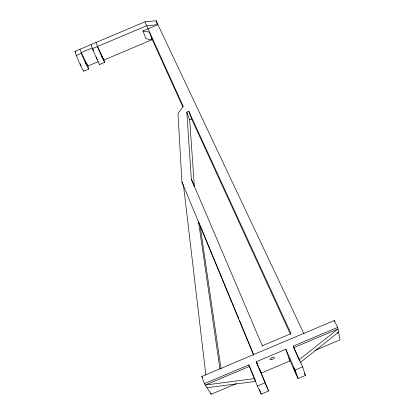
<?xml version="1.0" encoding="UTF-8"?>
<svg xmlns="http://www.w3.org/2000/svg" width="415" height="415" viewBox="0 0 415 415"><rect width="100%" height="100%" fill="white"/><g stroke="black" fill="none" stroke-linecap="round" stroke-linejoin="round"><path stroke-width="0.62" d="M299.215 359.686L337.981 328.981L293.737 347.671L299.589 360.858M300.149 362.622L338.573 332.15L337.385 332.654M83.861 70.934A9.861 0.706 66.3 0 1 80.987 66.312A9.861 0.706 66.3 0 1 76.396 55.423L75.001 51.351L144.913 21.824L156.076 20.75L304.024 333.904M76.396 55.423L81.423 53.296L80.002 49.24M99.699 64.242A9.861 0.477 66.5 0 1 97.074 59.516A9.861 0.477 66.5 0 1 92.478 48.628L146.692 25.725L157.907 24.63L142.9 30.969L145.966 38.709L152.404 39.907L182.922 107.018M98.189 61.669L87.944 66.001L81.184 52.617L92.229 47.953L93.593 50.76M152.092 39.679L103.932 60.025A9.861 0.41 66.6 0 1 103.003 59.335A9.861 0.41 66.6 0 1 97.504 46.506L95.995 42.486M83.763 71.167L88.732 69.066M99.652 64.455L104.616 62.354M186.812 112.2L189.676 119.811L194.345 186.392L191.341 179.171L186.812 112.2L188.82 111.355L291.008 333.629L262.368 345.721M189.676 119.811L191.652 118.975L188.82 111.355M236.234 383.668L211.183 394.25L204.362 383.693L201.789 376.483L334.21 320.546L337.686 327.378L339.999 339.838L314.949 350.416M204.362 383.693L248.803 364.92L255.51 380.809M248.803 364.92L257.362 386.023L261.243 394.105L268.604 390.992L256.211 361.792L285.836 349.28L295.143 370.061L298.037 378.558L305.399 375.451L302.701 366.87L293.244 346.151L337.686 327.378M249.488 366.362L205.238 385.053L254.452 378.594M257.362 386.023L264.92 382.832M295.143 370.061L302.701 366.87M206.976 387.74L255.775 381.364M142.9 30.969L149.4 32.142L152.404 39.907L151.164 37.194M80.318 63.765L80.339 64.097M201.789 376.483L202.479 377.567M96.296 57.021L96.519 57.446M75.001 51.351L75.862 53.021M97.504 46.506L103.932 60.025L103.283 58.308M97.115 59.163L97.271 59.49M80.935 65.549L81.107 65.923M191.652 118.975L290.49 334.355M144.913 21.824L183.248 106.453L177.973 113.503L181.941 182.003L253.669 355.183M304.335 373.127L305.399 375.451M96.674 57.773L96.845 58.147M288.913 358.145L298.037 378.558M256.652 362.248L257.16 363.374M256.211 361.792L261.279 373.09L289.903 360.998L285.836 349.28M199.034 223.005L199.791 224.733M96.949 58.785L96.607 57.996M181.941 182.003L183.518 185.614L205.84 374.937M191.341 179.171L262.472 346.183M80.759 65.155L80.448 64.403M238.879 319.031L200.04 225.304L221.086 369.018M239.372 320.224L253.721 354.846M260.044 370.336L268.604 390.992M259.318 389.369L261.243 394.105M96.462 57.638L96.27 57.109M156.076 20.75L157.638 24.973M90.999 44.597L92.478 48.628M210.763 393.078L211.183 394.25M87.544 64.875L88.182 66.675A9.861 0.633 66.4 0 1 86.953 66.11A9.861 0.633 66.4 0 1 81.423 53.296M293.244 346.151L293.737 347.671M334.21 320.546L334.449 321.807M198.531 221.859L219.924 368.951M102.547 57.846L101.239 54.837L102.547 57.846M86.579 64.59L85.251 61.591L86.579 64.59M293.54 367.726L295.848 373.064L293.54 367.726M271.389 359.712A2.391 0.944 -23.1 0 0 274.398 357.559A2.391 0.944 -23.1 0 0 270.793 358.187A2.391 0.944 -23.1 0 0 271.389 359.712"/></g></svg>
